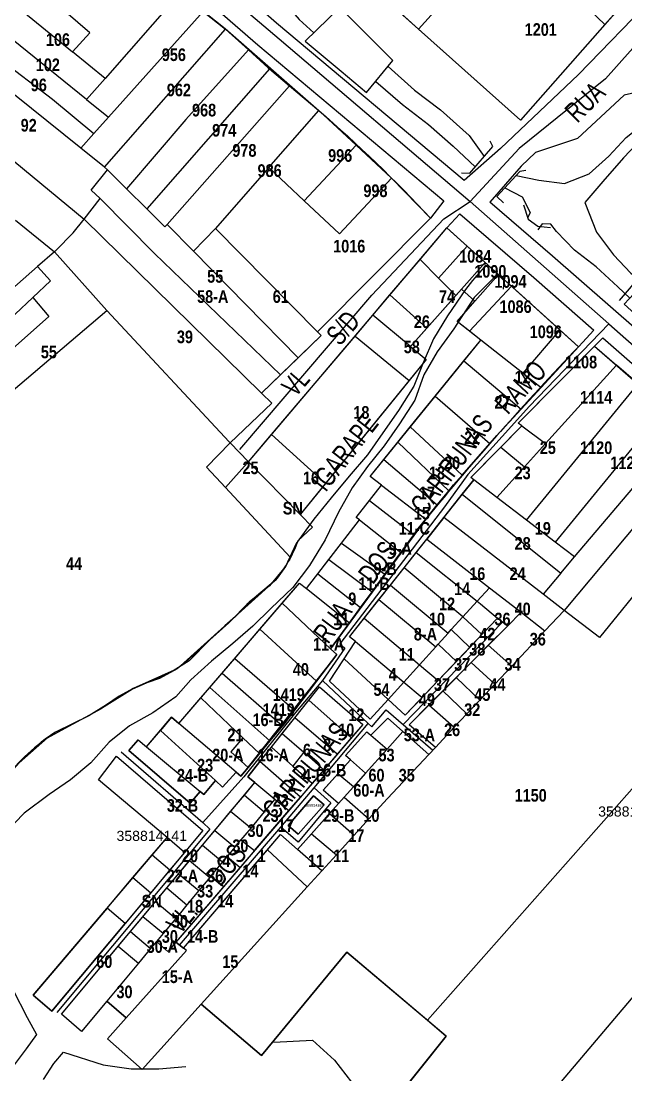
# Model space of a CAD drawing. Extents: x 199665 to 201826, y 4836581 to 4838476.
# Drawn here: x 200343.5 to 200463.5, y 4836934.7 to 4837143.9 of the extents above; entities that cross this region are included whole.
import ezdxf
from ezdxf.enums import TextEntityAlignment as Align

# ---------------------------------------------------------------- set-up
doc = ezdxf.new("R2010")
doc.units = 0
doc.header["$LTSCALE"] = 1.5
doc.header["$MEASUREMENT"] = 0
for name, color, linetype in [('CD-MALHA-LOTES', 40, 'CONTINUOUS'), ('CD_TXT_QUADRA', 7, 'CONTINUOUS'), ('HD-CANAIS', 7, 'CONTINUOUS'), ('HD-CURSO-PERENE', 170, 'CONTINUOUS'), ('HD-TXT-PERENE', 170, 'CONTINUOUS'), ('RU-QUADRAS', 6, 'CONTINUOUS'), ('SV-EIXO-RUA-N-PAV', 6, 'CONTINUOUS'), ('SV-EIXO-RUA-PAV', 20, 'CONTINUOUS'), ('SV-ESTIVAS', 7, 'CONTINUOUS'), ('SV-PONTE-BUEIRO', 249, 'CONTINUOUS'), ('SV-RUA-NAO-PAV-S-GUIA-C-GUIA', 7, 'CONTINUOUS'), ('SV-RUA-PAVIM-S-GUIA-C-GUIA', 7, 'CONTINUOUS'), ('SV-TXT-RUA-N-PAV-S-GUIA-C-GUIA', 7, 'CONTINUOUS'), ('Th_NmrPort', 1, 'CONTINUOUS')]:
    doc.layers.add(name, color=color, linetype=linetype)
doc.styles.add('ARIAL', font='ARIAL.TTF')
doc.styles.add('MONOTXT', font='ARIAL.TTF', dxfattribs={"height": 0.2})
doc.styles.get("Standard").update_dxf_attribs({"font": 'swisscbo.ttf'})

msp = doc.modelspace()

# ---------------------------------------------------------------- linework, layer by layer
at = {"layer": 'CD-MALHA-LOTES', "linetype": 'Continuous'}
for p, q in [((200422.37, 4837142.28), (200439.9, 4837161.81)), ((200439.9, 4837161.81), (200459.32, 4837143.17)), ((200334.4, 4837153.56), (200353.68, 4837137.78)), ((200375.04, 4837149.43), (200360.15, 4837132.49)), ((200356.47, 4837128.3), (200330.8, 4837149.04)), ((200463.91, 4837148.35), (200459.32, 4837143.17)), ((200327.71, 4837145.15), (200349.72, 4837128.4)), ((200357.15, 4837141.55), (200352.41, 4837145.64)), ((200379.65, 4837145.79), (200360.83, 4837124.78)), ((200379.65, 4837145.79), (200384.07, 4837142.3)), ((200418.25, 4837145.96), (200422.37, 4837142.28)), ((200459.32, 4837143.17), (200442.56, 4837124.24)), ((200355.36, 4837118.68), (200325.61, 4837142.53)), ((200353.68, 4837137.78), (200357.15, 4837141.55)), ((200360.07, 4837114.87), (200384.07, 4837142.3)), ((200384.07, 4837142.3), (200388.64, 4837138.15)), ((200442.56, 4837124.24), (200422.37, 4837142.28)), ((200360.15, 4837132.49), (200353.68, 4837137.78)), ((200388.64, 4837138.15), (200376.21, 4837124.31)), ((200388.64, 4837138.15), (200392.53, 4837134.61)), ((200319.47, 4837134.81), (200356.01, 4837104.55)), ((200392.53, 4837134.61), (200392.8, 4837134.38)), ((200360.15, 4837132.49), (200356.47, 4837128.3)), ((200392.8, 4837134.38), (200368.43, 4837106.58)), ((200392.8, 4837134.38), (200396.76, 4837131.05)), ((200396.76, 4837131.05), (200372.47, 4837103.53)), ((200396.76, 4837131.05), (200402.56, 4837126.16)), ((200349.72, 4837128.4), (200357.93, 4837121.56)), ((200356.47, 4837128.3), (200360.83, 4837124.78)), ((200392.64, 4837114.8), (200402.56, 4837126.16)), ((200402.56, 4837126.16), (200410.01, 4837119.24)), ((200360.83, 4837124.78), (200357.93, 4837121.56)), ((200376.21, 4837124.31), (200364.4, 4837110.58)), ((200357.93, 4837121.56), (200355.36, 4837118.68)), ((200360.07, 4837114.87), (200355.36, 4837118.68)), ((200410.01, 4837119.24), (200399.68, 4837108.19)), ((200410.01, 4837119.24), (200417, 4837112.73)), ((200357.39, 4837110.3), (200360.63, 4837114.32)), ((200360.63, 4837114.32), (200360.07, 4837114.87)), ((200364.4, 4837110.58), (200360.63, 4837114.32)), ((200392.64, 4837114.8), (200382.09, 4837102.73)), ((200399.68, 4837108.19), (200392.64, 4837114.8)), ((200417, 4837112.73), (200406.68, 4837101.62)), ((200424.76, 4837104.77), (200417, 4837112.73)), ((200359.22, 4837108.65), (200357.39, 4837110.3)), ((200368.43, 4837106.58), (200364.4, 4837110.58)), ((200356.01, 4837104.55), (200359.22, 4837108.65)), ((200359.22, 4837108.65), (200370, 4837097.75)), ((200406.68, 4837101.62), (200399.68, 4837108.19)), ((200372.02, 4837103.03), (200368.43, 4837106.58)), ((200342.41, 4837104.33), (200350.1, 4837098.05)), ((200353.81, 4837101.84), (200356.01, 4837104.55)), ((200391.22, 4837070.05), (200356.01, 4837104.55)), ((200372.47, 4837103.53), (200372.02, 4837103.03)), ((200377.7, 4837098.2), (200372.47, 4837103.53)), ((200402.33, 4837082.19), (200424.76, 4837104.77)), ((200350.41, 4837098.32), (200353.81, 4837101.84)), ((200377.7, 4837098.2), (200382.09, 4837102.73)), ((200382.09, 4837102.73), (200402.33, 4837082.19)), ((200422.66, 4837096.55), (200427.99, 4837102.83)), ((200427.99, 4837102.83), (200431.99, 4837099.22)), ((200431.99, 4837099.22), (200426.3, 4837092.87)), ((200431.99, 4837099.22), (200435.57, 4837095.99)), ((200350.1, 4837098.05), (200346.77, 4837095.14)), ((200350.1, 4837098.05), (200350.41, 4837098.32)), ((200360.53, 4837086.45), (200350.1, 4837098.05)), ((200370, 4837097.75), (200394.99, 4837073.69)), ((200398.48, 4837077.06), (200377.7, 4837098.2)), ((200321.29, 4837072.85), (200346.77, 4837095.14)), ((200346.77, 4837095.14), (200349.35, 4837092.31)), ((200416.69, 4837089.51), (200422.66, 4837096.55)), ((200426.3, 4837092.87), (200422.66, 4837096.55)), ((200435.57, 4837095.99), (200430.85, 4837090.66)), ((200435.57, 4837095.99), (200438.2, 4837093.61)), ((200426.3, 4837092.87), (200429.74, 4837089.41)), ((200438.2, 4837093.61), (200433.51, 4837088.27)), ((200438.2, 4837093.61), (200440.83, 4837091.24)), ((200349.35, 4837092.31), (200345.83, 4837089.01)), ((200430.85, 4837090.66), (200429.74, 4837089.41)), ((200433.51, 4837088.27), (200430.85, 4837090.66)), ((200440.83, 4837091.24), (200432.47, 4837082.32)), ((200440.83, 4837091.24), (200450.37, 4837082.62)), ((200322.64, 4837067.27), (200345.83, 4837089.01)), ((200345.83, 4837089.01), (200349, 4837085.24)), ((200413.29, 4837085.5), (200416.69, 4837089.51)), ((200416.69, 4837089.51), (200424.01, 4837082.94)), ((200429.74, 4837089.41), (200424.01, 4837082.94)), ((200329.24, 4837059.82), (200360.53, 4837086.45)), ((200360.53, 4837086.45), (200384.79, 4837060.36)), ((200430, 4837084.27), (200433.51, 4837088.27)), ((200349, 4837085.24), (200325.34, 4837064.23)), ((200409.78, 4837081.36), (200413.29, 4837085.5)), ((200420.78, 4837079.29), (200413.29, 4837085.5)), ((200424.01, 4837082.94), (200420.78, 4837079.29)), ((200432.47, 4837082.32), (200430, 4837084.27)), ((200434.7, 4837080.57), (200432.47, 4837082.32)), ((200450.37, 4837082.62), (200443.03, 4837074.01)), ((200450.37, 4837082.62), (200454.1, 4837079.25)), ((200393.19, 4837061.81), (200409.78, 4837081.36)), ((200403.06, 4837081.47), (200398.48, 4837077.06)), ((200402.33, 4837082.19), (200403.06, 4837081.47)), ((200409.78, 4837081.36), (200420.51, 4837072.56)), ((200431.35, 4837076.44), (200434.7, 4837080.57)), ((200443.03, 4837074.01), (200434.7, 4837080.57)), ((200420.78, 4837079.29), (200423.89, 4837076.71)), ((200442.13, 4837064.08), (200457.28, 4837079.37)), ((200454.1, 4837079.25), (200446.67, 4837071.15)), ((200457.28, 4837079.37), (200461.63, 4837075.58)), ((200394.99, 4837073.69), (200398.48, 4837077.06)), ((200423.89, 4837076.71), (200420.51, 4837072.56)), ((200425.66, 4837069.44), (200431.35, 4837076.44)), ((200431.35, 4837076.44), (200442.72, 4837066.86)), ((200443.03, 4837074.01), (200446.67, 4837071.15)), ((200461.63, 4837075.58), (200447.56, 4837060.01)), ((200465.91, 4837071.85), (200461.63, 4837075.58)), ((200394.99, 4837073.69), (200391.22, 4837070.05)), ((200420.51, 4837072.56), (200403.87, 4837052.11)), ((200443.8, 4837044.8), (200465.91, 4837071.85)), ((200391.22, 4837070.05), (200393.27, 4837068.04)), ((200446.67, 4837071.15), (200442.72, 4837066.86)), ((200393.27, 4837068.04), (200385.01, 4837060.14)), ((200420.72, 4837063.35), (200425.66, 4837069.44)), ((200425.66, 4837069.44), (200436.52, 4837060.04)), ((200442.72, 4837066.86), (200437.91, 4837061.63)), ((200471.26, 4837067.18), (200449.49, 4837040.43)), ((200438.66, 4837059.32), (200442.85, 4837063.54)), ((200442.85, 4837063.54), (200442.13, 4837064.08)), ((200442.85, 4837063.54), (200447.56, 4837060.01)), ((200453.3, 4837037.52), (200475.37, 4837063.6)), ((200388.63, 4837056.43), (200393.19, 4837061.81)), ((200393.19, 4837061.81), (200403.87, 4837052.11)), ((200418.22, 4837060.27), (200420.72, 4837063.35)), ((200420.72, 4837063.35), (200431, 4837053.76)), ((200437.91, 4837061.63), (200436.52, 4837060.04)), ((200385.01, 4837060.14), (200380.28, 4837055.36)), ((200384.79, 4837060.36), (200385.01, 4837060.14)), ((200385.01, 4837060.14), (200388.63, 4837056.43)), ((200415.45, 4837056.86), (200418.22, 4837060.27)), ((200418.22, 4837060.27), (200428.35, 4837050.64)), ((200436.52, 4837060.04), (200431, 4837053.76)), ((200432.7, 4837053.31), (200438.66, 4837059.32)), ((200438.66, 4837059.32), (200443.4, 4837055.41)), ((200447.56, 4837060.01), (200443.4, 4837055.41)), ((200479.13, 4837060.33), (200451.6, 4837027.29)), ((200380.28, 4837055.36), (200384.05, 4837051.29)), ((200388.36, 4837056.11), (200384.05, 4837051.29)), ((200388.63, 4837056.43), (200388.36, 4837056.11)), ((200398.86, 4837045.95), (200388.63, 4837056.43)), ((200412.73, 4837053.51), (200415.45, 4837056.86)), ((200415.45, 4837056.86), (200426.08, 4837047.84)), ((200443.4, 4837055.41), (200437.9, 4837049.32)), ((200415.01, 4837051.75), (200412.73, 4837053.51)), ((200431, 4837053.76), (200429.28, 4837051.8)), ((200433.32, 4837052.83), (200432.7, 4837053.31)), ((200485.32, 4837054.93), (200458.24, 4837021.51)), ((200384.05, 4837051.29), (200396.86, 4837037.47)), ((200403.87, 4837052.11), (200398.86, 4837045.95)), ((200412.65, 4837048.75), (200415.01, 4837051.75)), ((200415.01, 4837051.75), (200423.77, 4837044.99)), ((200429.28, 4837051.8), (200428.35, 4837050.64)), ((200433.32, 4837052.83), (200431.04, 4837049.95)), ((200437.9, 4837049.32), (200433.32, 4837052.83)), ((200428.35, 4837050.64), (200426.08, 4837047.84)), ((200427.39, 4837045.34), (200431.04, 4837049.95)), ((200431.04, 4837049.95), (200450.57, 4837034.27)), ((200443.8, 4837044.8), (200437.9, 4837049.32)), ((200409.99, 4837045.38), (200412.65, 4837048.75)), ((200412.65, 4837048.75), (200421.41, 4837041.94)), ((200426.08, 4837047.84), (200423.77, 4837044.99)), ((200398.86, 4837045.95), (200401.32, 4837043.43)), ((200407.08, 4837040.25), (200410.65, 4837044.87)), ((200410.65, 4837044.87), (200409.99, 4837045.38)), ((200410.65, 4837044.87), (200418.85, 4837038.43)), ((200423.77, 4837044.99), (200422.31, 4837043.18)), ((200427.39, 4837045.34), (200424.02, 4837041.08)), ((200447.07, 4837030.14), (200427.39, 4837045.34)), ((200449.49, 4837040.43), (200443.8, 4837044.8)), ((200401.32, 4837043.43), (200398.41, 4837040.72)), ((200422.31, 4837043.18), (200421.41, 4837041.94)), ((200398.41, 4837040.72), (200396.86, 4837037.47)), ((200421.41, 4837041.94), (200418.85, 4837038.43)), ((200421.87, 4837038.37), (200424.02, 4837041.08)), ((200424.02, 4837041.08), (200436.43, 4837031.42)), ((200453.3, 4837037.52), (200449.49, 4837040.43)), ((200404.57, 4837037), (200407.08, 4837040.25)), ((200407.08, 4837040.25), (200415.69, 4837034.09)), ((200418.85, 4837038.43), (200415.69, 4837034.09)), ((200419.48, 4837035.35), (200421.87, 4837038.37)), ((200421.87, 4837038.37), (200433.97, 4837028.71)), ((200396.86, 4837037.47), (200396.19, 4837036.04)), ((200402.36, 4837034.15), (200404.57, 4837037)), ((200404.57, 4837037), (200413.15, 4837030.6)), ((200450.57, 4837034.27), (200453.3, 4837037.52)), ((200396.19, 4837036.04), (200393.94, 4837032.85)), ((200400.12, 4837031.25), (200402.36, 4837034.15)), ((200402.36, 4837034.15), (200410.86, 4837027.46)), ((200416.78, 4837031.95), (200419.48, 4837035.35)), ((200431.16, 4837025.62), (200419.48, 4837035.35)), ((200450.57, 4837034.27), (200447.07, 4837030.14)), ((200393.94, 4837032.85), (200390.7, 4837030.13)), ((200395.33, 4837028.36), (200398.76, 4837032.34)), ((200398.76, 4837032.34), (200400.12, 4837031.25)), ((200415.69, 4837034.09), (200413.15, 4837030.6)), ((200390.7, 4837030.13), (200388.29, 4837028.08)), ((200400.12, 4837031.25), (200408.67, 4837024.45)), ((200413.15, 4837030.6), (200410.86, 4837027.46)), ((200414.51, 4837029.07), (200416.78, 4837031.95)), ((200416.78, 4837031.95), (200428.21, 4837022.37)), ((200436.43, 4837031.42), (200433.97, 4837028.71)), ((200436.43, 4837031.42), (200442.71, 4837026.54)), ((200451.24, 4837026.91), (200447.07, 4837030.14)), ((200388.29, 4837028.08), (200386.04, 4837025.68)), ((200390.87, 4837023.18), (200395.33, 4837028.36)), ((200404.91, 4837019.29), (200395.33, 4837028.36)), ((200411.6, 4837025.4), (200414.51, 4837029.07)), ((200414.51, 4837029.07), (200425.79, 4837019.71)), ((200433.97, 4837028.71), (200431.16, 4837025.62)), ((200433.97, 4837028.71), (200434.62, 4837028.19)), ((200434.62, 4837028.19), (200438.04, 4837025.4)), ((200410.86, 4837027.46), (200408.67, 4837024.45)), ((200442.71, 4837026.54), (200439.99, 4837023.81)), ((200442.71, 4837026.54), (200447.44, 4837022.86)), ((200451.24, 4837026.91), (200447.44, 4837022.86)), ((200451.6, 4837027.29), (200451.24, 4837026.91)), ((200458.24, 4837021.51), (200451.24, 4837026.91)), ((200383.95, 4837023.84), (200380.02, 4837020.18)), ((200386.04, 4837025.68), (200383.95, 4837023.84)), ((200408.67, 4837024.45), (200404.91, 4837019.29)), ((200408.65, 4837021.68), (200411.6, 4837025.4)), ((200411.6, 4837025.4), (200422.55, 4837016.13)), ((200428.86, 4837023.09), (200431.16, 4837025.62)), ((200431.16, 4837025.62), (200434.93, 4837022.12)), ((200438.04, 4837025.4), (200434.93, 4837022.12)), ((200436.2, 4837020), (200439.99, 4837023.81)), ((200439.99, 4837023.81), (200438.04, 4837025.4)), ((200385.89, 4837017.39), (200390.87, 4837023.18)), ((200390.87, 4837023.18), (200402.09, 4837012.85)), ((200409.82, 4837020.71), (200408.65, 4837021.68)), ((200428.21, 4837022.37), (200426.23, 4837020.19)), ((200428.21, 4837022.37), (200428.86, 4837023.09)), ((200428.86, 4837023.09), (200432.51, 4837019.57)), ((200434.93, 4837022.12), (200432.51, 4837019.57)), ((200447.44, 4837022.86), (200440.84, 4837015.85)), ((200380.02, 4837020.18), (200376.85, 4837017.33)), ((200407.57, 4837017.27), (200409.82, 4837020.71)), ((200409.82, 4837020.71), (200419.41, 4837012.68)), ((200425.79, 4837019.71), (200422.55, 4837016.13)), ((200425.79, 4837019.71), (200426.23, 4837020.19)), ((200426.23, 4837020.19), (200429.88, 4837016.8)), ((200432.51, 4837019.57), (200429.88, 4837016.8)), ((200432.81, 4837016.59), (200436.2, 4837020)), ((200436.2, 4837020), (200440.84, 4837015.85)), ((200383.37, 4837014.47), (200385.89, 4837017.39)), ((200385.89, 4837017.39), (200397.75, 4837007.14)), ((200406.12, 4837018.15), (200402.09, 4837012.85)), ((200404.91, 4837019.29), (200406.12, 4837018.15)), ((200445.1, 4836926.78), (200522.8, 4837018.61)), ((200374.44, 4837015.29), (200370.94, 4837013.4)), ((200376.85, 4837017.33), (200374.44, 4837015.29)), ((200404.71, 4837012.85), (200407.57, 4837017.27)), ((200407.57, 4837017.27), (200416.3, 4837009.24)), ((200422.55, 4837016.13), (200419.41, 4837012.68)), ((200422.55, 4837016.13), (200426.27, 4837012.98)), ((200429.88, 4837016.8), (200426.27, 4837012.98)), ((200429.83, 4837013.6), (200432.81, 4837016.59)), ((200432.81, 4837016.59), (200437.49, 4837012.28)), ((200440.84, 4837015.85), (200437.49, 4837012.28)), ((200370.94, 4837013.4), (200368.48, 4837012.51)), ((200380.94, 4837011.64), (200383.37, 4837014.47)), ((200383.37, 4837014.47), (200395.36, 4837004.03)), ((200427.2, 4837010.96), (200429.83, 4837013.6)), ((200429.83, 4837013.6), (200434.51, 4837009.11)), ((200365.75, 4837011.41), (200362.98, 4837009.92)), ((200368.48, 4837012.51), (200365.75, 4837011.41)), ((200379.13, 4837009.53), (200380.94, 4837011.64)), ((200392.88, 4837001.01), (200380.94, 4837011.64)), ((200402.09, 4837012.85), (200397.75, 4837007.14)), ((200400.6, 4837009.1), (200402.7, 4837011.75)), ((200402.7, 4837011.75), (200411.3, 4837004.28)), ((200412.75, 4837005.34), (200404.71, 4837012.85)), ((200419.41, 4837012.68), (200416.3, 4837009.24)), ((200419.41, 4837012.68), (200423.07, 4837009.61)), ((200426.27, 4837012.98), (200423.07, 4837009.61)), ((200437.49, 4837012.28), (200434.51, 4837009.11)), ((200362.98, 4837009.92), (200360.43, 4837008.19)), ((200374.78, 4837004.48), (200379.13, 4837009.53)), ((200379.13, 4837009.53), (200387.47, 4837001.63)), ((200397.82, 4837005.61), (200400.6, 4837009.1)), ((200400.6, 4837009.1), (200409.01, 4837001.62)), ((200416.3, 4837009.24), (200412.75, 4837005.34)), ((200419.73, 4837006.09), (200416.3, 4837009.24)), ((200423.07, 4837009.61), (200419.73, 4837006.09)), ((200424.42, 4837008.17), (200427.2, 4837010.96)), ((200427.2, 4837010.96), (200431.96, 4837006.39)), ((200434.51, 4837009.11), (200431.96, 4837006.39)), ((200360.43, 4837008.19), (200356.96, 4837005.97)), ((200397.75, 4837007.14), (200395.73, 4837004.48)), ((200420.49, 4837004.22), (200424.42, 4837008.17)), ((200424.42, 4837008.17), (200429.44, 4837003.71)), ((200356.96, 4837005.97), (200353.4, 4837004.19)), ((200373.32, 4837005.71), (200371.13, 4837003.09)), ((200374.78, 4837004.48), (200373.32, 4837005.71)), ((200395.33, 4837002.48), (200397.82, 4837005.61)), ((200406.21, 4836998.35), (200397.82, 4837005.61)), ((200412.9, 4837002.18), (200416.27, 4837005.49)), ((200416.27, 4837005.49), (200419.26, 4837002.85)), ((200431.96, 4837006.39), (200429.44, 4837003.71)), ((200350.34, 4837002.75), (200348.35, 4837001.39)), ((200353.4, 4837004.19), (200350.34, 4837002.75)), ((200368.39, 4836999.83), (200371.13, 4837003.09)), ((200371.13, 4837003.09), (200382.04, 4836993.13)), ((200386.2, 4836994.8), (200374.78, 4837004.48)), ((200395.36, 4837004.03), (200392.88, 4837001.01)), ((200395.73, 4837004.48), (200395.36, 4837004.03)), ((200407.87, 4836998.11), (200412.1, 4837002.78)), ((200411.3, 4837004.28), (200409.01, 4837001.62)), ((200412.1, 4837002.78), (200412.9, 4837002.18)), ((200419.26, 4837002.85), (200416.12, 4836999.34)), ((200424.39, 4836998.34), (200419.26, 4837002.85)), ((200425.7, 4836999.73), (200420.49, 4837004.22)), ((200429.44, 4837003.71), (200425.7, 4836999.73)), ((200348.35, 4837001.39), (200346.25, 4836999.61)), ((200364.86, 4836999.12), (200366.75, 4837001.2)), ((200366.75, 4837001.2), (200368.39, 4836999.83)), ((200387.47, 4837001.63), (200385.14, 4836998.82)), ((200387.47, 4837001.63), (200390.79, 4836998.48)), ((200392.88, 4837001.01), (200390.79, 4836998.48)), ((200393.16, 4836999.77), (200395.33, 4837002.48)), ((200395.33, 4837002.48), (200399.58, 4836998.76)), ((200409.01, 4837001.62), (200406.21, 4836998.35)), ((200412.9, 4837002.18), (200416.12, 4836999.34)), ((200424.13, 4836945.58), (200474.02, 4837002.04)), ((200346.25, 4836999.61), (200343.48, 4836997.15)), ((200377.07, 4836988.64), (200364.86, 4836999.12)), ((200368.39, 4836999.83), (200379.01, 4836990.97)), ((200385.14, 4836998.82), (200388.54, 4836995.73)), ((200390.9, 4836996.93), (200393.16, 4836999.77)), ((200397.41, 4836996.02), (200393.16, 4836999.77)), ((200399.58, 4836998.76), (200397.41, 4836996.02)), ((200399.58, 4836998.76), (200403.57, 4836995.27)), ((200416.12, 4836999.34), (200411.85, 4836994.58)), ((200425.7, 4836999.73), (200424.39, 4836998.34)), ((200358.89, 4836993.26), (200362.45, 4836997.97)), ((200362.45, 4836997.97), (200379.53, 4836983.23)), ((200390.9, 4836996.93), (200388.46, 4836993.86)), ((200390.79, 4836998.48), (200388.54, 4836995.73)), ((200398.91, 4836989.83), (200390.9, 4836996.93)), ((200406.21, 4836998.35), (200403.57, 4836995.27)), ((200406.34, 4836994.48), (200408.84, 4836997.27)), ((200408.84, 4836997.27), (200407.87, 4836998.11)), ((200408.84, 4836997.27), (200411.85, 4836994.58)), ((200424.39, 4836998.34), (200416.18, 4836989.6)), ((200383.48, 4836991.81), (200386.2, 4836994.8)), ((200387.13, 4836994.02), (200386.2, 4836994.8)), ((200388.54, 4836995.73), (200387.13, 4836994.02)), ((200397.41, 4836996.02), (200401.28, 4836992.6)), ((200403.57, 4836995.27), (200401.28, 4836992.6)), ((200403.45, 4836991.26), (200406.34, 4836994.48)), ((200409.44, 4836991.89), (200406.34, 4836994.48)), ((200411.85, 4836994.58), (200409.44, 4836991.89)), ((200372.45, 4836981.83), (200358.89, 4836993.26)), ((200382.04, 4836993.13), (200379.73, 4836990.38)), ((200382.04, 4836993.13), (200383.48, 4836991.81)), ((200387.8, 4836990.26), (200389.85, 4836992.72)), ((200388.46, 4836993.86), (200389.85, 4836992.72)), ((200389.85, 4836992.72), (200393.84, 4836989.46)), ((200401.28, 4836992.6), (200398.91, 4836989.83)), ((200379.01, 4836990.97), (200377.07, 4836988.64)), ((200379.73, 4836990.38), (200379.01, 4836990.97)), ((200385.08, 4836987.01), (200387.8, 4836990.26)), ((200387.8, 4836990.26), (200391.76, 4836986.96)), ((200406.47, 4836988.58), (200403.45, 4836991.26)), ((200409.44, 4836991.89), (200407.62, 4836989.86)), ((200393.84, 4836989.46), (200391.76, 4836986.96)), ((200393.84, 4836989.46), (200396.63, 4836987.17)), ((200396.51, 4836984.23), (200401.52, 4836990.1)), ((200396.63, 4836987.17), (200398.91, 4836989.83)), ((200403.6, 4836988.29), (200398.5, 4836982.49)), ((200401.52, 4836990.1), (200403.6, 4836988.29)), ((200404.68, 4836986.59), (200406.47, 4836988.58)), ((200406.47, 4836988.58), (200407.62, 4836989.86)), ((200407.62, 4836989.86), (200412.49, 4836985.52)), ((200416.18, 4836989.6), (200412.49, 4836985.52)), ((200381.95, 4836983.25), (200385.08, 4836987.01)), ((200389.05, 4836983.69), (200385.08, 4836987.01)), ((200391.76, 4836986.96), (200389.05, 4836983.69)), ((200389.81, 4836979.23), (200396.63, 4836987.17)), ((200401.1, 4836982.57), (200404.68, 4836986.59)), ((200404.68, 4836986.59), (200409.56, 4836982.28)), ((200398.5, 4836982.49), (200396.51, 4836984.23)), ((200412.49, 4836985.52), (200409.56, 4836982.28)), ((200369.52, 4836978.37), (200372.45, 4836981.83)), ((200375.91, 4836978.89), (200372.45, 4836981.83)), ((200379.53, 4836983.23), (200375.91, 4836978.89)), ((200379.49, 4836980.31), (200381.95, 4836983.25)), ((200381.95, 4836983.25), (200385.92, 4836979.93)), ((200389.05, 4836983.69), (200387.11, 4836981.36)), ((200392.41, 4836979.42), (200394.96, 4836982.41)), ((200394.96, 4836982.41), (200398.32, 4836979.46)), ((200398.32, 4836979.46), (200401.1, 4836982.57)), ((200401.1, 4836982.57), (200406.07, 4836978.42)), ((200409.56, 4836982.28), (200406.07, 4836978.42)), ((200376.94, 4836977.24), (200379.49, 4836980.31)), ((200379.49, 4836980.31), (200383.48, 4836976.99)), ((200385.92, 4836979.93), (200384.37, 4836978.06)), ((200385.92, 4836979.93), (200387.11, 4836981.36)), ((200387.11, 4836981.36), (200389.81, 4836979.23)), ((200365.7, 4836973.87), (200369.52, 4836978.37)), ((200369.52, 4836978.37), (200372.99, 4836975.39)), ((200375.91, 4836978.89), (200372.99, 4836975.39)), ((200375.75, 4836959.87), (200392.41, 4836979.42)), ((200383.48, 4836976.99), (200384.37, 4836978.06)), ((200384.37, 4836978.06), (200386.95, 4836975.88)), ((200389.81, 4836979.23), (200386.95, 4836975.88)), ((200400.29, 4836972.03), (200392.41, 4836979.42)), ((200403.16, 4836975.2), (200398.32, 4836979.46)), ((200406.07, 4836978.42), (200403.16, 4836975.2)), ((200374.75, 4836974.63), (200376.94, 4836977.24)), ((200376.94, 4836977.24), (200380.92, 4836973.92)), ((200383.48, 4836976.99), (200381.16, 4836974.2)), ((200386.95, 4836975.88), (200383.67, 4836972.06)), ((200360.57, 4836967.82), (200365.7, 4836973.87)), ((200365.7, 4836973.87), (200369.21, 4836970.86)), ((200372.99, 4836975.39), (200369.21, 4836970.86)), ((200372.41, 4836971.82), (200374.75, 4836974.63)), ((200374.75, 4836974.63), (200378.75, 4836971.29)), ((200380.92, 4836973.92), (200378.75, 4836971.29)), ((200381.16, 4836974.2), (200380.92, 4836973.92)), ((200383.67, 4836972.06), (200381.16, 4836974.2)), ((200403.16, 4836975.2), (200400.29, 4836972.03)), ((200370.16, 4836969.12), (200372.41, 4836971.82)), ((200372.41, 4836971.82), (200376.41, 4836968.48)), ((200383.67, 4836972.06), (200377.27, 4836964.6)), ((200400.29, 4836972.03), (200379.23, 4836948.75)), ((200369.21, 4836970.86), (200364.13, 4836964.77)), ((200378.75, 4836971.29), (200376.41, 4836968.48)), ((200360.57, 4836967.82), (200345.92, 4836950.55)), ((200364.13, 4836964.77), (200360.57, 4836967.82)), ((200367.65, 4836966.11), (200370.16, 4836969.12)), ((200370.16, 4836969.12), (200374.17, 4836965.78)), ((200376.41, 4836968.48), (200374.83, 4836966.58)), ((200365.19, 4836963.16), (200367.65, 4836966.11)), ((200371.66, 4836962.77), (200367.65, 4836966.11)), ((200374.17, 4836965.78), (200371.66, 4836962.77)), ((200374.83, 4836966.58), (200374.17, 4836965.78)), ((200377.27, 4836964.6), (200374.83, 4836966.58)), ((200349.58, 4836947.34), (200364.13, 4836964.77)), ((200362.78, 4836960.27), (200365.19, 4836963.16)), ((200365.19, 4836963.16), (200369.2, 4836959.81)), ((200377.27, 4836964.6), (200374.22, 4836961.04)), ((200370.36, 4836961.2), (200369.2, 4836959.81)), ((200371.66, 4836962.77), (200370.36, 4836961.2)), ((200372.64, 4836959.2), (200370.36, 4836961.2)), ((200374.22, 4836961.04), (200372.64, 4836959.2)), ((200375.75, 4836959.87), (200374.22, 4836961.04)), ((200351.49, 4836946.74), (200362.78, 4836960.27)), ((200362.78, 4836960.27), (200366.8, 4836956.92)), ((200364.36, 4836946.04), (200376.29, 4836959.41)), ((200369.2, 4836959.81), (200366.8, 4836956.92)), ((200376.29, 4836959.41), (200375.75, 4836959.87)), ((200391.2, 4836938.56), (200408.12, 4836959.1)), ((200408.12, 4836959.1), (200424.13, 4836945.58)), ((200366.8, 4836956.92), (200360.5, 4836949.34)), ((200345.92, 4836950.55), (200349.58, 4836947.34)), ((200360.5, 4836949.34), (200355.51, 4836943.33)), ((200360.5, 4836949.34), (200364.36, 4836946.04)), ((200379.23, 4836948.75), (200367.52, 4836935.81)), ((200379.23, 4836948.75), (200391.2, 4836938.56)), ((200355.51, 4836943.33), (200351.49, 4836946.74)), ((200360.67, 4836941.9), (200364.36, 4836946.04)), ((200424.13, 4836945.58), (200427.86, 4836942.43)), ((200427.86, 4836942.43), (200404.89, 4836913.71)), ((200367.52, 4836935.81), (200360.67, 4836941.9))]:
    msp.add_line(p, q, dxfattribs=at)
at = {"layer": 'HD-CANAIS'}
for points in [[(200395.97, 4837147.3), (200398.64, 4837144.18), (200401.58, 4837141.57)], [(200416.31, 4837134.85), (200421.56, 4837130.18), (200426.68, 4837126.24), (200432.41, 4837121.15), (200435.37, 4837116.98)], [(200413.87, 4837131.91), (200419.16, 4837127.31), (200424.3, 4837123.34), (200429.23, 4837119.03), (200433.62, 4837114.93)], [(200441.7, 4837113.22), (200446.21, 4837112.29), (200451.32, 4837111.63), (200456.21, 4837113.55), (200460.13, 4837117.05), (200463.54, 4837120.79), (200467.66, 4837123.98), (200470.97, 4837128.13)], [(200471.64, 4837127.69), (200470.32, 4837125.21), (200466.95, 4837120.85), (200463.05, 4837116.72), (200458.92, 4837112.05), (200455.37, 4837107.87), (200457.68, 4837101.97), (200461.04, 4837097.48), (200464.45, 4837093.83), (200467.07, 4837091.85)], [(200439.49, 4837110.79), (200442.93, 4837108.98), (200444.52, 4837105.89), (200443.97, 4837104.77)], [(200464.29, 4837088.9), (200461.88, 4837091.15), (200457.59, 4837095.07), (200453.3, 4837098.44), (200449.7, 4837102.09), (200448.62, 4837103.57), (200446.89, 4837103.63), (200446.03, 4837102.43)], [(200435.37, 4837095.02), (200433.07, 4837092.4), (200431.68, 4837090.62), (200428.1, 4837085.36), (200425.3, 4837080.78), (200423.27, 4837076.05), (200421.41, 4837071.4), (200418.35, 4837066.6), (200415.25, 4837062.18), (200412.26, 4837057.8), (200408.59, 4837053.52), (200405.02, 4837049.26), (200401.57, 4837045), (200398.07, 4837040.21), (200395.96, 4837035.64), (200392.76, 4837031.8), (200388.76, 4837028.55), (200384.73, 4837024.45), (200380.96, 4837021.1), (200376.86, 4837016.93), (200373.17, 4837014.57), (200365.6, 4837011.25), (200359.47, 4837007.43)], [(200437.8, 4837093.47), (200433.42, 4837089.02), (200429.38, 4837082.82), (200426.08, 4837078.26), (200423.42, 4837073.65), (200421.61, 4837068.62), (200418.6, 4837063.97), (200415.51, 4837059.57), (200412.22, 4837055.48), (200409.2, 4837051.25), (200406.49, 4837046.39), (200403.81, 4837040.89), (200400.72, 4837035.84), (200397.42, 4837031.45), (200393.06, 4837027.31), (200389.46, 4837023.77), (200385.54, 4837020.33), (200381.31, 4837016.86), (200377.16, 4837013.12), (200374.22, 4837009.77), (200369.65, 4837006.61), (200365.03, 4837004), (200360.96, 4837000.76)]]:
    msp.add_lwpolyline(points, dxfattribs=at)
at = {"layer": 'HD-CURSO-PERENE'}
for points in [[(200223.41, 4836976.9), (200231.25, 4836973.68), (200239.72, 4836970.38), (200249.55, 4836968.34), (200258.63, 4836966.59), (200267.3, 4836964.16), (200276.47, 4836961.26), (200284.4, 4836957.62), (200291.66, 4836952.34), (200299.32, 4836950.56), (200305.35, 4836953.88), (200309.06, 4836958.64), (200311.77, 4836963.3), (200315.1, 4836967.86), (200320.45, 4836972.23), (200325.33, 4836977.31), (200330.6, 4836981.62), (200335.23, 4836987.26), (200339.55, 4836992.62), (200343.09, 4836996.66), (200348.71, 4837001.59), (200353.84, 4837004.4), (200359.47, 4837007.43)], [(200360.96, 4837000.76), (200357.35, 4836996.65), (200353.28, 4836993.26), (200349.07, 4836990.39), (200344.09, 4836986.64), (200340.49, 4836982.91), (200339.05, 4836977.19), (200337.7, 4836971.62), (200337.25, 4836964.53), (200338.78, 4836958.2), (200341.85, 4836951.69), (200344.72, 4836946.08), (200346.59, 4836942.73), (200344.5, 4836939.92), (200341.16, 4836935.38), (200338.77, 4836932.22)], [(200393.64, 4836941.2), (200401.31, 4836941.62), (200405.65, 4836937.67), (200409.03, 4836933.28), (200409.69, 4836927.3), (200408.68, 4836922.38), (200407.7, 4836918.23)], [(200347.97, 4836933.83), (200350, 4836936.99), (200351.9, 4836939.22), (200359.81, 4836936.72), (200365.32, 4836935.92), (200370.82, 4836935.93), (200376.18, 4836936.38)]]:
    msp.add_lwpolyline(points, dxfattribs=at)
at = {"layer": 'RU-QUADRAS', "color": 6, "linetype": 'Continuous'}
for points in [[(200463.91, 4837148.35), (200442.56, 4837124.24), (200391.65, 4837169.72), (200379.45, 4837157.07), (200371.98, 4837164.35), (200376.69, 4837169.68), (200373.11, 4837172.98), (200391.97, 4837194.62), (200389.53, 4837196.52), (200372.31, 4837175.14), (200365.62, 4837180.97), (200364.61, 4837179.66), (200359.59, 4837183.63), (200358.15, 4837181.84), (200355.87, 4837183.58), (200354.97, 4837182.37), (200353.31, 4837183.78), (200375.66, 4837211.95), (200378.56, 4837210.07, -0.010531), (200434.92, 4837282.04), (200444.32, 4837295.36, -0.043917), (200465.88, 4837320.57)], [(200349.88, 4837169.56), (200383.99, 4837142.37), (200402.56, 4837126.16, -0.024478), (200424.76, 4837104.77), (200402.33, 4837082.19), (200403.06, 4837081.47), (200391.22, 4837070.05), (200393.27, 4837068.04), (200385.01, 4837060.14), (200388.63, 4837056.43), (200427.99, 4837102.83), (200454.1, 4837079.25, 0.019389), (200423.77, 4837044.99), (200404.91, 4837019.29), (200406.12, 4837018.15), (200387.13, 4836994.02), (200386.2, 4836994.8), (200383.48, 4836991.81), (200382.04, 4836993.13), (200379.73, 4836990.38), (200379.01, 4836990.97), (200377.07, 4836988.64), (200364.86, 4836999.12), (200366.75, 4837001.2), (200368.39, 4836999.83), (200373.32, 4837005.71), (200374.78, 4837004.48), (200398.76, 4837032.34), (200400.12, 4837031.25), (200410.65, 4837044.87), (200409.99, 4837045.38), (200415.01, 4837051.75), (200412.73, 4837053.51), (200434.7, 4837080.57), (200430, 4837084.27), (200433.51, 4837088.27), (200430.85, 4837090.66), (200420.78, 4837079.29), (200423.89, 4837076.71), (200398.86, 4837045.95), (200401.32, 4837043.43), (200398.41, 4837040.72, -0.085895), (200393.94, 4837032.85), (200374.44, 4837015.29), (200365.75, 4837011.41), (200356.96, 4837005.97), (200350.34, 4837002.75, 0.090942), (200340.18, 4836993.27)]]:
    msp.add_lwpolyline(points, format="xyb", dxfattribs=at)
msp.add_lwpolyline([(200404.89, 4836913.71), (200427.86, 4836942.43), (200408.12, 4836959.1), (200391.2, 4836938.56), (200379.23, 4836948.75), (200367.52, 4836935.81), (200360.67, 4836941.9), (200364.36, 4836946.04), (200360.5, 4836949.34), (200355.51, 4836943.33), (200351.49, 4836946.74), (200389.85, 4836992.72), (200388.46, 4836993.86), (200402.7, 4837011.75), (200411.3, 4837004.28), (200374.22, 4836961.04), (200375.75, 4836959.87), (200394.96, 4836982.41), (200398.32, 4836979.46), (200406.47, 4836988.58), (200403.45, 4836991.26), (200408.84, 4836997.27), (200407.87, 4836998.11), (200412.1, 4837002.78), (200412.9, 4837002.18), (200416.27, 4837005.49), (200424.39, 4836998.34), (200425.7, 4836999.73), (200420.49, 4837004.22), (200439.99, 4837023.81), (200438.04, 4837025.4), (200419.73, 4837006.09), (200416.3, 4837009.24), (200412.75, 4837005.34), (200404.71, 4837012.85), (200409.82, 4837020.71), (200408.65, 4837021.68), (200433.32, 4837052.83), (200432.7, 4837053.31), (200442.85, 4837063.54), (200442.13, 4837064.08), (200457.28, 4837079.37), (200510.84, 4837032.7)], dxfattribs=at)
for points in [[(200345.92, 4836950.55), (200372.45, 4836981.83), (200358.89, 4836993.26), (200362.45, 4836997.97), (200379.53, 4836983.23), (200349.58, 4836947.34)], [(200396.51, 4836984.23), (200401.52, 4836990.1), (200403.6, 4836988.29), (200398.5, 4836982.49)]]:
    msp.add_lwpolyline(points, close=True, dxfattribs=at)
at = {"layer": 'SV-EIXO-RUA-N-PAV'}
for points in [[(200866.99, 4837593.93), (200850.62, 4837574.07), (200830.92, 4837551.37), (200801.21, 4837514.31), (200776.84, 4837483.93), (200748.79, 4837453.05), (200735.01, 4837435.3), (200713.74, 4837409.31), (200696.38, 4837392.62), (200647.78, 4837340.21), (200614.62, 4837296.88), (200592.92, 4837270.65), (200577.07, 4837252.91), (200558.19, 4837231.58), (200540.14, 4837215.6), (200520.97, 4837199.57), (200504.07, 4837181.02), (200486.06, 4837162.31), (200459.47, 4837132.44), (200442.34, 4837118.59), (200432.61, 4837108.08)], [(200386.93, 4837058.86), (200413.11, 4837089.49), (200427.35, 4837104.62), (200432.61, 4837108.08)], [(200460.12, 4837083.81), (200444.32, 4837067.41), (200440.79, 4837063.47), (200432.12, 4837053.9), (200427.53, 4837047.46), (200406.74, 4837020.27), (200407.76, 4837019.42), (200403.28, 4837012.97), (200397.94, 4837006.64), (200387.68, 4836993.85), (200379.54, 4836984.84)], [(200419.28, 4837004.27), (200439.03, 4837024.59)], [(200403.28, 4837012.97), (200412.38, 4837004.48)], [(200374.93, 4836960.5), (200395.05, 4836983.9), (200401.64, 4836991.67), (200412.38, 4837004.48), (200413.11, 4837003.82), (200415.93, 4837007.19), (200425.16, 4836999.15)], [(200363.33, 4836998.81), (200379.54, 4836984.84), (200380.92, 4836983.46), (200366.98, 4836966.78), (200350.57, 4836947.13)], [(200401.64, 4836991.67), (200404.93, 4836988.73), (200398.49, 4836980.94), (200395.05, 4836983.9)]]:
    msp.add_lwpolyline(points, dxfattribs=at)
at = {"layer": 'SV-EIXO-RUA-PAV'}
msp.add_lwpolyline([(200000, 4837479.57), (200008.1, 4837471.56), (200009.94, 4837469.93), (200016.33, 4837464.49), (200033.48, 4837449.88), (200072.28, 4837416.74), (200104.11, 4837392.33), (200148.58, 4837353.09), (200186.94, 4837320.4), (200225.53, 4837286.64), (200226.78, 4837285.55), (200252.78, 4837263.06), (200278.86, 4837240.93), (200298.77, 4837224.05), (200315.07, 4837209.05), (200344.45, 4837183.34), (200348.87, 4837179.37), (200365.22, 4837165.44), (200394.69, 4837140.34), (200432.61, 4837108.08), (200460.12, 4837083.81), (200510.44, 4837039.41)], dxfattribs=at)
at = {"layer": 'SV-ESTIVAS'}
msp.add_lwpolyline([(200412.04, 4837129.7), (200417.28, 4837136.02), (200406.76, 4837146.59), (200399.84, 4837139.89), (200406.98, 4837133.92)], close=True, dxfattribs=at)
msp.add_lwpolyline([(200466.87, 4837093.92), (200462.13, 4837088.39)], dxfattribs=at)
at = {"layer": 'SV-PONTE-BUEIRO'}
for points in [[(200430.86, 4837113.73), (200432.54, 4837113.66), (200437.09, 4837118.99), (200436.57, 4837120.01)], [(200443.64, 4837114.24), (200442.46, 4837114.04), (200437.91, 4837109.06), (200439.2, 4837107.82)], [(200443.2, 4837107.42), (200444.09, 4837104.54), (200446.01, 4837103.19), (200448.53, 4837102.92)], [(200434.22, 4837095.27), (200435.86, 4837095.77), (200439.27, 4837092.38), (200439.17, 4837090.68)]]:
    msp.add_lwpolyline(points, dxfattribs=at)
msp.add_lwpolyline([(200485.36, 4837079.73), (200468.14, 4837092.98), (200463.16, 4837087.71), (200479.1, 4837073.19)], close=True, dxfattribs=at)
at = {"layer": 'SV-RUA-NAO-PAV-S-GUIA-C-GUIA'}
for points in [[(200469.09, 4837148.81), (200454.06, 4837133.3), (200438.61, 4837118.58), (200431.42, 4837112.23)], [(200470.82, 4837129.25), (200468.74, 4837130.43), (200463.13, 4837129.2), (200453.88, 4837120.59), (200445.53, 4837117.78), (200442.73, 4837115.08), (200436.53, 4837107.91)], [(200427.38, 4837108.23), (200424.76, 4837104.77), (200402.33, 4837082.19), (200403.06, 4837081.47), (200398.48, 4837077.06), (200391.22, 4837070.05), (200393.27, 4837068.04), (200385.01, 4837060.14), (200388.63, 4837056.43), (200393.19, 4837061.81), (200409.78, 4837081.36), (200413.29, 4837085.5), (200416.69, 4837089.51), (200422.66, 4837096.55), (200427.99, 4837102.83), (200430.53, 4837105.59)], [(200366.75, 4837001.2), (200364.86, 4836999.12), (200377.07, 4836988.64), (200379.01, 4836990.97), (200379.73, 4836990.38), (200382.04, 4836993.13), (200383.48, 4836991.81), (200386.2, 4836994.8), (200387.13, 4836994.02), (200388.54, 4836995.73), (200390.79, 4836998.48), (200392.88, 4837001.01), (200395.36, 4837004.03), (200395.73, 4837004.48), (200397.75, 4837007.14), (200402.09, 4837012.85), (200406.12, 4837018.15), (200404.91, 4837019.29), (200408.67, 4837024.45), (200410.86, 4837027.46), (200413.15, 4837030.6), (200415.69, 4837034.09), (200418.85, 4837038.43), (200421.41, 4837041.94), (200422.31, 4837043.18), (200423.77, 4837044.99), (200426.08, 4837047.84), (200428.35, 4837050.64), (200429.28, 4837051.8), (200431, 4837053.76), (200436.52, 4837060.04), (200437.91, 4837061.63), (200442.72, 4837066.86), (200446.67, 4837071.15), (200457.14, 4837082.56)], [(200351.49, 4836946.74), (200362.78, 4836960.27), (200365.19, 4836963.16), (200367.65, 4836966.11), (200370.16, 4836969.12), (200372.41, 4836971.82), (200374.75, 4836974.63), (200376.94, 4836977.24), (200379.49, 4836980.31), (200381.95, 4836983.25), (200385.08, 4836987.01), (200387.8, 4836990.26), (200389.85, 4836992.72), (200388.46, 4836993.86), (200390.9, 4836996.93), (200393.16, 4836999.77), (200395.33, 4837002.48), (200397.82, 4837005.61), (200400.6, 4837009.1), (200402.7, 4837011.75), (200411.3, 4837004.28), (200409.01, 4837001.62), (200406.21, 4836998.35), (200403.57, 4836995.27), (200401.28, 4836992.6), (200398.91, 4836989.83), (200396.63, 4836987.17), (200389.81, 4836979.23), (200386.95, 4836975.88), (200383.67, 4836972.06), (200377.27, 4836964.6), (200374.22, 4836961.04), (200375.75, 4836959.87), (200394.96, 4836982.41), (200398.32, 4836979.46), (200401.1, 4836982.57), (200404.68, 4836986.59), (200406.47, 4836988.58), (200403.45, 4836991.26), (200406.34, 4836994.48), (200408.84, 4836997.27), (200407.87, 4836998.11), (200412.1, 4837002.78), (200412.9, 4837002.18), (200416.27, 4837005.49), (200419.26, 4837002.85), (200424.39, 4836998.34), (200425.7, 4836999.73), (200420.49, 4837004.22), (200424.42, 4837008.17), (200427.2, 4837010.96), (200429.83, 4837013.6), (200432.81, 4837016.59), (200436.2, 4837020), (200439.99, 4837023.81), (200438.04, 4837025.4), (200434.93, 4837022.12), (200432.51, 4837019.57), (200429.88, 4837016.8), (200426.27, 4837012.98), (200423.07, 4837009.61), (200419.73, 4837006.09), (200416.3, 4837009.24), (200412.75, 4837005.34), (200404.71, 4837012.85), (200407.57, 4837017.27), (200409.82, 4837020.71), (200408.65, 4837021.68), (200411.6, 4837025.4), (200414.51, 4837029.07), (200416.78, 4837031.95), (200419.48, 4837035.35), (200421.87, 4837038.37), (200424.02, 4837041.08), (200427.39, 4837045.34), (200431.04, 4837049.95), (200433.32, 4837052.83), (200432.7, 4837053.31), (200438.66, 4837059.32), (200442.85, 4837063.54), (200442.13, 4837064.08), (200458.91, 4837081.01)], [(200362.45, 4836997.97), (200379.53, 4836983.23), (200375.91, 4836978.89), (200372.99, 4836975.39), (200369.21, 4836970.86), (200364.13, 4836964.77), (200349.58, 4836947.34)]]:
    msp.add_lwpolyline(points, dxfattribs=at)
msp.add_lwpolyline([(200396.51, 4836984.23), (200398.5, 4836982.49), (200403.6, 4836988.29), (200401.52, 4836990.1)], close=True, dxfattribs=at)
at = {"layer": 'SV-RUA-PAVIM-S-GUIA-C-GUIA'}
for points in [[(200431.42, 4837112.23), (200394.15, 4837143.43), (200350.01, 4837182.17)], [(200351.43, 4837173.08), (200390.46, 4837139.13), (200427.38, 4837108.23)], [(200563.16, 4836999.22), (200553.97, 4837006.82), (200511.71, 4837042.36), (200448.96, 4837097.24), (200436.53, 4837107.91)], [(200430.53, 4837105.59), (200445.25, 4837092.96), (200457.14, 4837082.56)], [(200458.91, 4837081.01), (200508.02, 4837038.06), (200550.28, 4837002.52), (200566.65, 4836988.23)]]:
    msp.add_lwpolyline(points, dxfattribs=at)

# ---------------------------------------------------------------- texts
at = {"layer": 'CD_TXT_QUADRA', "color": 7, "linetype": 'Continuous', "style": 'MONOTXT'}
for s, height, p in [('358814389', 0.5, (200399.95, 4836987.96)), ('358814389', 2, (200458, 4836986)), ('358814141', 2, (200362.43, 4836981.16))]:
    msp.add_text(s, height=height, dxfattribs=at).set_placement(p)
at = {"layer": 'HD-TXT-PERENE', "style": 'ARIAL', "width": 0.7}
msp.add_text('IGARAPÉ', height=4, rotation=52, dxfattribs=at).set_placement((200403.93, 4837050.23))
at = {"layer": 'SV-TXT-RUA-N-PAV-S-GUIA-C-GUIA', "style": 'ARIAL', "width": 0.7}
for s, rotation, p in [('RUA', 45, (200453.86, 4837123.5)), ('VL        S/D', 49, (200397.91, 4837069.05)), ('RAMO', 47, (200440.07, 4837065.59)), ('RUA      DOS        CARIPUNAS', 53, (200404.41, 4837020.08)), ('VL.      DOS        CARIPUNAS', 50, (200375.07, 4836962.41))]:
    msp.add_text(s, height=4, rotation=rotation, dxfattribs=at).set_placement(p)
at = {"layer": 'Th_NmrPort', "color": 1}
for s, p in [('1201', (200443.42, 4837142.2)), ('106', (200348.42, 4837140.2)), ('956', (200371.42, 4837137.2)), ('102', (200346.42, 4837135.2)), ('96', (200345.42, 4837131.2)), ('962', (200372.42, 4837130.2)), ('968', (200377.42, 4837126.2)), ('92', (200343.42, 4837123.2)), ('974', (200381.42, 4837122.2)), ('978', (200385.42, 4837118.2)), ('996', (200404.42, 4837117.2)), ('986', (200390.42, 4837114.2)), ('998', (200411.42, 4837110.2)), ('1016', (200405.42, 4837099.2)), ('1084', (200430.42, 4837097.2)), ('1090', (200433.42, 4837094.2)), ('55', (200380.42, 4837093.2)), ('1094', (200437.42, 4837092.2)), ('58-A', (200378.42, 4837089.2)), ('61', (200393.42, 4837089.2)), ('74', (200426.42, 4837089.2)), ('1086', (200438.42, 4837087.2)), ('26', (200421.42, 4837084.2)), ('39', (200374.42, 4837081.2)), ('1096', (200444.42, 4837082.2)), ('58', (200419.42, 4837079.2)), ('55', (200347.42, 4837078.2)), ('1108', (200451.42, 4837076.2)), ('12', (200441.42, 4837073.2)), ('1114', (200454.42, 4837069.2)), ('27', (200437.42, 4837068.2)), ('18', (200409.42, 4837066.2)), ('22', (200431.42, 4837061.2)), ('25', (200446.42, 4837059.2)), ('1120', (200454.42, 4837059.2)), ('20', (200427.42, 4837056.2)), ('1126', (200460.42, 4837056.2)), ('25', (200387.42, 4837055.2)), ('18', (200424.42, 4837054.2)), ('23', (200441.42, 4837054.2)), ('16', (200399.42, 4837053.2)), ('17', (200422.42, 4837050.2)), ('SN', (200395.42, 4837047.2)), ('15', (200421.42, 4837046.2)), ('11-C', (200418.42, 4837043.2)), ('19', (200445.42, 4837043.2)), ('9-A', (200416.42, 4837039.2)), ('28', (200441.42, 4837040.2)), ('44', (200352.42, 4837036.2)), ('9-B', (200413.42, 4837035.2)), ('16', (200432.42, 4837034.2)), ('24', (200440.42, 4837034.2)), ('11-B', (200410.42, 4837032.2)), ('14', (200429.42, 4837031.2)), ('9', (200408.42, 4837029.2)), ('12', (200426.42, 4837028.2)), ('40', (200441.42, 4837027.2)), ('11', (200405.42, 4837025.2)), ('10', (200424.42, 4837025.2)), ('36', (200437.42, 4837025.2)), ('8-A', (200421.42, 4837022.2)), ('42', (200434.42, 4837022.2)), ('36', (200444.42, 4837021.2)), ('11-A', (200401.42, 4837020.2)), ('38', (200432.42, 4837019.2)), ('11', (200418.42, 4837018.2)), ('37', (200429.42, 4837016.2)), ('34', (200439.42, 4837016.2)), ('40', (200397.42, 4837015.2)), ('4', (200416.42, 4837014.2)), ('37', (200425.42, 4837012.2)), ('44', (200436.42, 4837012.2)), ('1419', (200393.42, 4837010.2)), ('54', (200413.42, 4837011.2)), ('45', (200433.42, 4837010.2)), ('49', (200422.42, 4837009.2)), ('1419', (200391.42, 4837007.2)), ('12', (200408.42, 4837006.2)), ('32', (200431.42, 4837007.2)), ('16-B', (200389.42, 4837005.2)), ('21', (200384.42, 4837002.2)), ('10', (200406.42, 4837003.2)), ('53-A', (200419.42, 4837002.2)), ('26', (200427.42, 4837003.2)), ('8', (200403.42, 4837000.2)), ('20-A', (200381.42, 4836998.2)), ('16-A', (200390.42, 4836998.2)), ('6', (200399.42, 4836999.2)), ('53', (200414.42, 4836998.2)), ('23', (200378.42, 4836996.2)), ('6-B', (200403.42, 4836995.2)), ('24-B', (200374.42, 4836994.2)), ('4-B', (200399.42, 4836994.2)), ('60', (200412.42, 4836994.2)), ('35', (200418.42, 4836994.2)), ('2', (200396.42, 4836992.2)), ('60-A', (200409.42, 4836991.2)), ('23', (200393.42, 4836989.2)), ('1150', (200441.42, 4836990.2)), ('32-B', (200372.42, 4836988.2)), ('23', (200391.42, 4836986.2)), ('29-B', (200403.42, 4836986.2)), ('10', (200411.42, 4836986.2)), ('30', (200388.42, 4836983.2)), ('17', (200394.42, 4836984.2)), ('17', (200408.42, 4836982.2)), ('30', (200385.42, 4836980.2)), ('20', (200375.42, 4836978.2)), ('4', (200383.42, 4836977.2)), ('1', (200390.42, 4836978.2)), ('11', (200400.42, 4836977.2)), ('11', (200405.42, 4836978.2)), ('14', (200387.42, 4836975.2)), ('22-A', (200372.42, 4836974.2)), ('36', (200380.42, 4836974.2)), ('33', (200378.42, 4836971.2)), ('SN', (200367.42, 4836969.2)), ('18', (200376.42, 4836968.2)), ('14', (200382.42, 4836969.2)), ('30', (200373.42, 4836965.2)), ('30', (200371.42, 4836962.2)), ('14-B', (200376.42, 4836962.2)), ('30-A', (200368.42, 4836960.2)), ('60', (200358.42, 4836957.2)), ('15', (200383.42, 4836957.2)), ('15-A', (200371.42, 4836954.2)), ('30', (200362.42, 4836951.2))]:
    msp.add_text(s, height=2.5, dxfattribs=at).set_placement(p, align=Align.MIDDLE_LEFT)

doc.saveas('drawing.dxf')
